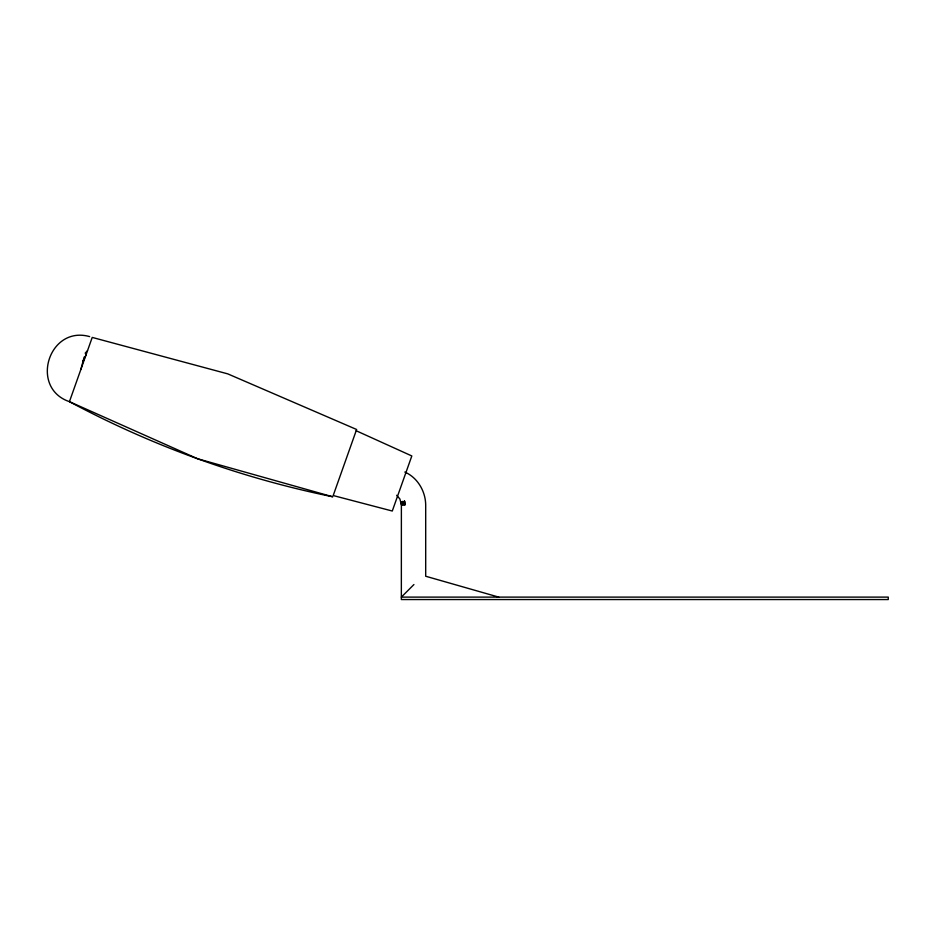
<?xml version="1.0" encoding="UTF-8"?>
<svg xmlns="http://www.w3.org/2000/svg" width="935" height="935" viewBox="0 0 935 935"><rect width="100%" height="100%" fill="white"/><g stroke="black" fill="none" stroke-linecap="round" stroke-linejoin="round"><path stroke-width="1.4" d="M404.271 504.748L404.446 500.926L405.264 504.748L401.349 504.748L399.911 498.998L396.674 495.269M80.831 369.535L84.185 357.041M333.339 495.141L356.621 429.492L227.766 373.871L92.226 337.418L69.435 401.664L197.647 458.769L332.755 496.789A969.922 969.922 0 0 1 69.435 401.664C29.172 388.025 48.69 325.018 89.655 336.612M84.349 359.613L83.121 361.015L86.008 354.949L85.249 353.079L87.528 350.66M413.925 584.539L401.349 597.114L888.25 597.114L888.25 599.545L401.349 599.545L401.384 501.686L402.681 504.748L402.564 501.394L403.675 504.748L404.446 500.926L404.913 504.748M333.199 495.538L392.279 511.024L411.821 455.953L356.177 430.743M498.729 597.114L425.694 576.24L425.694 504.748C425.46 491.132 417.501 477.551 404.82 472.058M400.986 501.791L401.945 504.748"/></g></svg>
